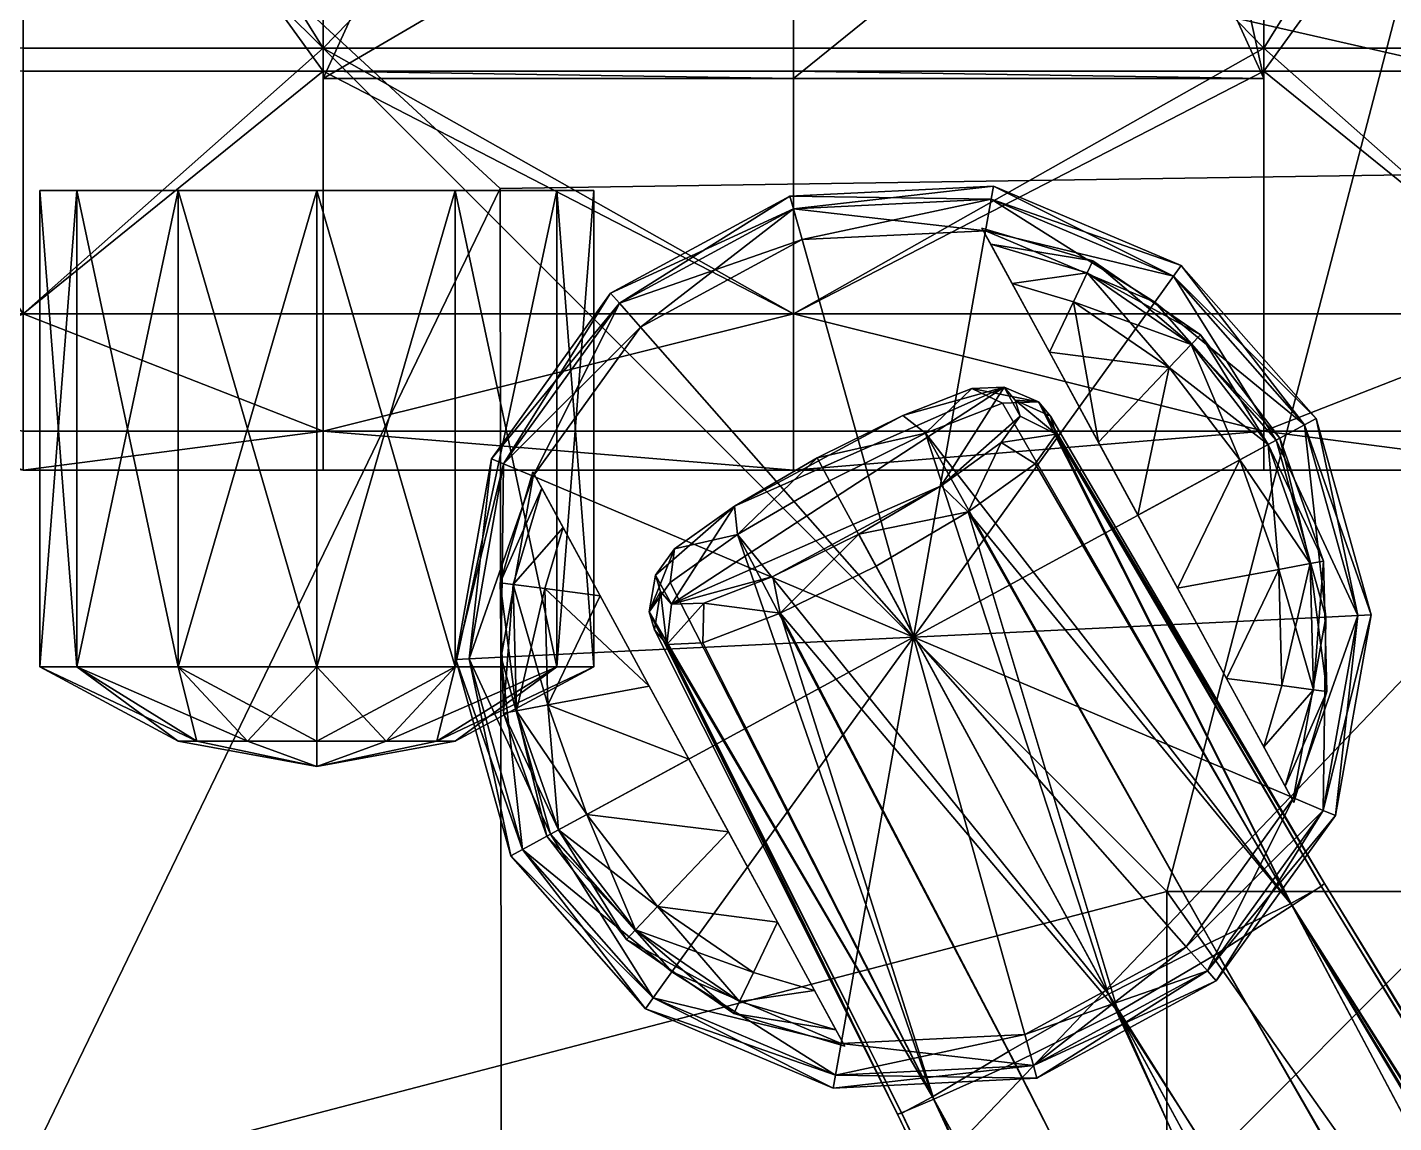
# Model space of a CAD drawing. Extents: x -218 to 254, y -1 to 729.
# Drawn here: x 46.9 to 100.1, y 308.4 to 351.1 of the extents above; entities that cross this region are included whole.
import ezdxf

# ---------------------------------------------------------------- set-up
doc = ezdxf.new("R2010")
doc.units = 0
for name, color, linetype in [('BODY_JOINT01', 174, 'CONTINUOUS'), ('BODY_JOINT02', 174, 'CONTINUOUS'), ('BODY_JOINT03', 174, 'CONTINUOUS'), ('BODY_JOINT04', 174, 'CONTINUOUS'), ('COCKPIT', 52, 'CONTINUOUS'), ('COCKPIT_GLASS', 111, 'CONTINUOUS'), ('LIGHT', 191, 'CONTINUOUS'), ('LIGHTB_LIGHT', 13, 'CONTINUOUS'), ('REISI', 191, 'CONTINUOUS'), ('TORSO', 112, 'CONTINUOUS')]:
    doc.layers.add(name, color=color, linetype=linetype)

msp = doc.modelspace()

# ---------------------------------------------------------------- meshes
at = {"layer": 'BODY_JOINT01', "color": 174}
mesh = msp.add_polyface(dxfattribs=at)
corners = [(81.410164, 327.293701, 291.541229), (95.550507, 334.971283, 291.541229), (90.818993, 340.346222, 291.541229), (84.223953, 343.135956, 291.541229), (77.071602, 342.787933, 291.541229), (70.778557, 339.371094, 291.541229), (66.591232, 333.562164, 291.541229), (65.338982, 326.511719, 291.541229), (67.269821, 319.616119, 291.541229), (72.001328, 314.24118, 291.541229), (78.596375, 311.451447, 291.541229), (85.748726, 311.799469, 291.541229), (92.041771, 315.216309, 291.541229), (96.229095, 321.025238, 291.541229), (97.481346, 328.075714, 291.541229), (96.647461, 335.566864, 291.0242), (91.548897, 341.358795, 291.0242), (84.44223, 344.364929, 291.0242), (76.735031, 343.989929, 291.0242), (69.953796, 340.308014, 291.0242), (65.441635, 334.048462, 291.0242), (64.092239, 326.45105, 291.0242), (66.172867, 319.020538, 291.0242), (71.271423, 313.228607, 291.0242), (78.37809, 310.222473, 291.0242), (86.085297, 310.597473, 291.0242), (92.866531, 314.279388, 291.0242), (97.378693, 320.53894, 291.0242), (98.728088, 328.136383, 291.0242), (97.101837, 335.813568, 289.77597), (91.851234, 341.778198, 289.77597), (84.532646, 344.873993, 289.77597), (76.595619, 344.487793, 289.77597), (69.612167, 340.696106, 289.77597), (64.965454, 334.249878, 289.77597), (63.575817, 326.425903, 289.77597), (65.718491, 318.773834, 289.77597), (70.969093, 312.809204, 289.77597), (78.287674, 309.713409, 289.77597), (86.224709, 310.099609, 289.77597), (93.20816, 313.891296, 289.77597), (97.854874, 320.337524, 289.77597), (99.244507, 328.161499, 289.77597), (97.101837, 335.813568, 283.91217), (91.851234, 341.778198, 283.91217), (84.532646, 344.873993, 283.91217), (76.595619, 344.487793, 283.91217), (69.612167, 340.696106, 283.91217), (64.965454, 334.249878, 283.91217), (63.575817, 326.425903, 283.91217), (65.718491, 318.773834, 283.91217), (70.969093, 312.809204, 283.91217), (78.287674, 309.713409, 283.91217), (86.224709, 310.099609, 283.91217), (93.20816, 313.891296, 283.91217), (97.854874, 320.337524, 283.91217), (99.244507, 328.161499, 283.91217), (96.647461, 335.566864, 282.66394), (91.548897, 341.358795, 282.66394), (84.44223, 344.364929, 282.66394), (76.735031, 343.989929, 282.66394), (69.953796, 340.308014, 282.66394), (65.441635, 334.048462, 282.66394), (64.092239, 326.45105, 282.66394), (66.172867, 319.020538, 282.66394), (71.271423, 313.228607, 282.66394), (78.37809, 310.222473, 282.66394), (86.085297, 310.597473, 282.66394), (92.866531, 314.279388, 282.66394), (97.378693, 320.53894, 282.66394), (98.728088, 328.136383, 282.66394), (95.550507, 334.971283, 282.146912), (90.818993, 340.346222, 282.146912), (84.223953, 343.135956, 282.146912), (77.071602, 342.787933, 282.146912), (70.778557, 339.371094, 282.146912), (66.591232, 333.562164, 282.146912), (65.338982, 326.511719, 282.146912), (67.269821, 319.616119, 282.146912), (72.001328, 314.24118, 282.146912), (78.596375, 311.451447, 282.146912), (85.748726, 311.799469, 282.146912), (92.041771, 315.216309, 282.146912), (96.229095, 321.025238, 282.146912), (97.481346, 328.075714, 282.146912), (81.410164, 327.293701, 282.146912)]
mesh.append_faces([[corners[k] for k in face] for face in [(1, 16, 2), (2, 17, 3), (3, 18, 4), (4, 19, 5), (5, 20, 6), (6, 21, 7), (7, 22, 8), (8, 23, 9), (9, 24, 10), (10, 25, 11), (11, 26, 12), (12, 27, 13), (13, 28, 14), (14, 15, 1), (15, 30, 16), (16, 31, 17), (17, 32, 18), (18, 33, 19), (19, 34, 20), (20, 35, 21), (21, 36, 22), (22, 37, 23), (23, 38, 24), (24, 39, 25), (25, 40, 26), (26, 41, 27), (27, 42, 28), (28, 29, 15), (29, 44, 30), (30, 45, 31), (31, 46, 32), (32, 47, 33), (33, 48, 34), (34, 49, 35), (35, 50, 36), (36, 51, 37), (37, 52, 38), (38, 53, 39), (39, 54, 40), (40, 55, 41), (41, 56, 42), (42, 43, 29), (43, 58, 44), (44, 59, 45), (45, 60, 46), (46, 61, 47), (47, 62, 48), (48, 63, 49), (49, 64, 50), (50, 65, 51), (51, 66, 52), (52, 67, 53), (53, 68, 54), (54, 69, 55), (55, 70, 56), (56, 57, 43), (57, 72, 58), (58, 73, 59), (59, 74, 60), (60, 75, 61), (61, 76, 62), (62, 77, 63), (63, 78, 64), (64, 79, 65), (65, 80, 66), (66, 81, 67), (67, 82, 68), (68, 83, 69), (69, 84, 70), (70, 71, 57), (71, 85, 72), (72, 85, 73), (73, 85, 74), (74, 85, 75), (75, 85, 76), (76, 85, 77), (77, 85, 78), (78, 85, 79), (79, 85, 80), (80, 85, 81), (81, 85, 82), (82, 85, 83), (83, 85, 84), (84, 85, 71)]], dxfattribs={"vtx0": -1})
mesh.append_faces([[corners[k] for k in face] for face in [(0, 1, 2), (0, 2, 3), (0, 3, 4), (0, 4, 5), (0, 5, 6), (0, 6, 7), (0, 7, 8), (0, 8, 9), (0, 9, 10), (0, 10, 11), (0, 11, 12), (0, 12, 13), (0, 13, 14), (0, 14, 1), (1, 15, 16), (2, 16, 17), (3, 17, 18), (4, 18, 19), (5, 19, 20), (6, 20, 21), (7, 21, 22), (8, 22, 23), (9, 23, 24), (10, 24, 25), (11, 25, 26), (12, 26, 27), (13, 27, 28), (14, 28, 15), (15, 29, 30), (16, 30, 31), (17, 31, 32), (18, 32, 33), (19, 33, 34), (20, 34, 35), (21, 35, 36), (22, 36, 37), (23, 37, 38), (24, 38, 39), (25, 39, 40), (26, 40, 41), (27, 41, 42), (28, 42, 29), (29, 43, 44), (30, 44, 45), (31, 45, 46), (32, 46, 47), (33, 47, 48), (34, 48, 49), (35, 49, 50), (36, 50, 51), (37, 51, 52), (38, 52, 53), (39, 53, 54), (40, 54, 55), (41, 55, 56), (42, 56, 43), (43, 57, 58), (44, 58, 59), (45, 59, 60), (46, 60, 61), (47, 61, 62), (48, 62, 63), (49, 63, 64), (50, 64, 65), (51, 65, 66), (52, 66, 67), (53, 67, 68), (54, 68, 69), (55, 69, 70), (56, 70, 57), (57, 71, 72), (58, 72, 73), (59, 73, 74), (60, 74, 75), (61, 75, 76), (62, 76, 77), (63, 77, 78), (64, 78, 79), (65, 79, 80), (66, 80, 81), (67, 81, 82), (68, 82, 83), (69, 83, 84), (70, 84, 71)]], dxfattribs={"vtx2": -1})
at = {"layer": 'BODY_JOINT02', "color": 174}
mesh = msp.add_polyface(dxfattribs=at)
corners = [(81.410164, 327.293701, 243.618118), (95.550507, 334.971283, 243.618118), (90.818993, 340.346222, 243.618118), (84.223953, 343.135956, 243.618118), (77.071602, 342.787933, 243.618118), (70.778557, 339.371094, 243.618118), (66.591232, 333.562164, 243.618118), (65.338982, 326.511719, 243.618118), (67.269821, 319.616119, 243.618118), (72.001328, 314.24118, 243.618118), (78.596375, 311.451447, 243.618118), (85.748726, 311.799469, 243.618118), (92.041771, 315.216309, 243.618118), (96.229095, 321.025238, 243.618118), (97.481346, 328.075714, 243.618118), (96.647461, 335.566864, 243.101089), (91.548897, 341.358795, 243.101089), (84.44223, 344.364929, 243.101089), (76.735031, 343.989929, 243.101089), (69.953796, 340.308014, 243.101089), (65.441635, 334.048462, 243.101089), (64.092239, 326.45105, 243.101089), (66.172867, 319.020538, 243.101089), (71.271423, 313.228607, 243.101089), (78.37809, 310.222473, 243.101089), (86.085297, 310.597473, 243.101089), (92.866531, 314.279388, 243.101089), (97.378693, 320.53894, 243.101089), (98.728088, 328.136383, 243.101089), (97.101837, 335.813568, 241.852875), (91.851234, 341.778198, 241.852875), (84.532646, 344.873993, 241.852875), (76.595619, 344.487793, 241.852875), (69.612167, 340.696106, 241.852875), (64.965454, 334.249878, 241.852875), (63.575817, 326.425903, 241.852875), (65.718491, 318.773834, 241.852875), (70.969093, 312.809204, 241.852875), (78.287674, 309.713409, 241.852875), (86.224709, 310.099609, 241.852875), (93.20816, 313.891296, 241.852875), (97.854874, 320.337524, 241.852875), (99.244507, 328.161499, 241.852875), (97.101837, 335.813568, 235.989044), (91.851234, 341.778198, 235.989044), (84.532646, 344.873993, 235.989044), (76.595619, 344.487793, 235.989044), (69.612167, 340.696106, 235.989044), (64.965454, 334.249878, 235.989044), (63.575817, 326.425903, 235.989044), (65.718491, 318.773834, 235.989044), (70.969093, 312.809204, 235.989044), (78.287674, 309.713409, 235.989044), (86.224709, 310.099609, 235.989044), (93.20816, 313.891296, 235.989044), (97.854874, 320.337524, 235.989044), (99.244507, 328.161499, 235.989044), (96.647461, 335.566864, 234.740829), (91.548897, 341.358795, 234.740829), (84.44223, 344.364929, 234.740829), (76.735031, 343.989929, 234.740829), (69.953796, 340.308014, 234.740829), (65.441635, 334.048462, 234.740829), (64.092239, 326.45105, 234.740829), (66.172867, 319.020538, 234.740829), (71.271423, 313.228607, 234.740829), (78.37809, 310.222473, 234.740829), (86.085297, 310.597473, 234.740829), (92.866531, 314.279388, 234.740829), (97.378693, 320.53894, 234.740829), (98.728088, 328.136383, 234.740829), (95.550507, 334.971283, 234.223801), (90.818993, 340.346222, 234.223801), (84.223953, 343.135956, 234.223801), (77.071602, 342.787933, 234.223801), (70.778557, 339.371094, 234.223801), (66.591232, 333.562164, 234.223801), (65.338982, 326.511719, 234.223801), (67.269821, 319.616119, 234.223801), (72.001328, 314.24118, 234.223801), (78.596375, 311.451447, 234.223801), (85.748726, 311.799469, 234.223801), (92.041771, 315.216309, 234.223801), (96.229095, 321.025238, 234.223801), (97.481346, 328.075714, 234.223801), (81.410164, 327.293701, 234.223801)]
mesh.append_faces([[corners[k] for k in face] for face in [(1, 16, 2), (2, 17, 3), (3, 18, 4), (4, 19, 5), (5, 20, 6), (6, 21, 7), (7, 22, 8), (8, 23, 9), (9, 24, 10), (10, 25, 11), (11, 26, 12), (12, 27, 13), (13, 28, 14), (14, 15, 1), (15, 30, 16), (16, 31, 17), (17, 32, 18), (18, 33, 19), (19, 34, 20), (20, 35, 21), (21, 36, 22), (22, 37, 23), (23, 38, 24), (24, 39, 25), (25, 40, 26), (26, 41, 27), (27, 42, 28), (28, 29, 15), (29, 44, 30), (30, 45, 31), (31, 46, 32), (32, 47, 33), (33, 48, 34), (34, 49, 35), (35, 50, 36), (36, 51, 37), (37, 52, 38), (38, 53, 39), (39, 54, 40), (40, 55, 41), (41, 56, 42), (42, 43, 29), (43, 58, 44), (44, 59, 45), (45, 60, 46), (46, 61, 47), (47, 62, 48), (48, 63, 49), (49, 64, 50), (50, 65, 51), (51, 66, 52), (52, 67, 53), (53, 68, 54), (54, 69, 55), (55, 70, 56), (56, 57, 43), (57, 72, 58), (58, 73, 59), (59, 74, 60), (60, 75, 61), (61, 76, 62), (62, 77, 63), (63, 78, 64), (64, 79, 65), (65, 80, 66), (66, 81, 67), (67, 82, 68), (68, 83, 69), (69, 84, 70), (70, 71, 57), (71, 85, 72), (72, 85, 73), (73, 85, 74), (74, 85, 75), (75, 85, 76), (76, 85, 77), (77, 85, 78), (78, 85, 79), (79, 85, 80), (80, 85, 81), (81, 85, 82), (82, 85, 83), (83, 85, 84), (84, 85, 71)]], dxfattribs={"vtx0": -1})
mesh.append_faces([[corners[k] for k in face] for face in [(0, 1, 2), (0, 2, 3), (0, 3, 4), (0, 4, 5), (0, 5, 6), (0, 6, 7), (0, 7, 8), (0, 8, 9), (0, 9, 10), (0, 10, 11), (0, 11, 12), (0, 12, 13), (0, 13, 14), (0, 14, 1), (1, 15, 16), (2, 16, 17), (3, 17, 18), (4, 18, 19), (5, 19, 20), (6, 20, 21), (7, 21, 22), (8, 22, 23), (9, 23, 24), (10, 24, 25), (11, 25, 26), (12, 26, 27), (13, 27, 28), (14, 28, 15), (15, 29, 30), (16, 30, 31), (17, 31, 32), (18, 32, 33), (19, 33, 34), (20, 34, 35), (21, 35, 36), (22, 36, 37), (23, 37, 38), (24, 38, 39), (25, 39, 40), (26, 40, 41), (27, 41, 42), (28, 42, 29), (29, 43, 44), (30, 44, 45), (31, 45, 46), (32, 46, 47), (33, 47, 48), (34, 48, 49), (35, 49, 50), (36, 50, 51), (37, 51, 52), (38, 52, 53), (39, 53, 54), (40, 54, 55), (41, 55, 56), (42, 56, 43), (43, 57, 58), (44, 58, 59), (45, 59, 60), (46, 60, 61), (47, 61, 62), (48, 62, 63), (49, 63, 64), (50, 64, 65), (51, 65, 66), (52, 66, 67), (53, 67, 68), (54, 68, 69), (55, 69, 70), (56, 70, 57), (57, 71, 72), (58, 72, 73), (59, 73, 74), (60, 74, 75), (61, 75, 76), (62, 76, 77), (63, 77, 78), (64, 78, 79), (65, 79, 80), (66, 80, 81), (67, 81, 82), (68, 82, 83), (69, 83, 84), (70, 84, 71)]], dxfattribs={"vtx2": -1})
at = {"layer": 'BODY_JOINT03', "color": 174}
mesh = msp.add_polyface(dxfattribs=at)
corners = [(95.769463, 325.403259, 282.204987), (95.650848, 329.933044, 282.204987), (94.138252, 334.204498, 282.204987), (91.379745, 337.799438, 282.204987), (87.645348, 340.366028, 282.204987), (97.007004, 325.240326, 281.687958), (96.878166, 330.160522, 281.687958), (95.235214, 334.800079, 281.687958), (92.238968, 338.704865, 281.687958), (88.182716, 341.492645, 281.687958), (97.519615, 325.172852, 280.439758), (97.386536, 330.254761, 280.439758), (95.689583, 335.046783, 280.439758), (92.594864, 339.079926, 280.439758), (88.405304, 341.95932, 280.439758), (97.519615, 325.172852, 245.421585), (97.386536, 330.254761, 245.421585), (95.689583, 335.046783, 245.421585), (92.594864, 339.079926, 245.421585), (88.405304, 341.95932, 245.421585), (97.007004, 325.240326, 244.17337), (96.878166, 330.160522, 244.17337), (95.235214, 334.800079, 244.17337), (92.23896, 338.704865, 244.17337), (88.182716, 341.492645, 244.17337), (95.769463, 325.403259, 243.656342), (95.650848, 329.933044, 243.656342), (94.138252, 334.204498, 243.656342), (91.379745, 337.799438, 243.656342), (87.645348, 340.366028, 243.656342), (93.613838, 325.687042, 282.204987), (95.062958, 323.018127, 282.204987), (91.705475, 329.201813, 282.204987), (90.161575, 332.045319, 282.204987), (88.617683, 334.888824, 282.204987), (86.70932, 338.403595, 282.204987), (95.89489, 321.485901, 281.687958), (84.428268, 342.604767, 281.687958), (85.260201, 341.07254, 282.204987), (96.239487, 320.851227, 280.439758), (96.239487, 320.851227, 245.421585), (84.083672, 343.239441, 245.421585), (84.083672, 343.239441, 280.439758), (95.89489, 321.485901, 244.17337), (95.06295, 323.018127, 243.656342), (85.260201, 341.07254, 243.656342), (84.428268, 342.604767, 244.17337), (93.613838, 325.687042, 243.656342), (91.705475, 329.201813, 243.656342), (90.161575, 332.045319, 243.656342), (88.617683, 334.888824, 243.656342), (86.70932, 338.403595, 243.656342)]
mesh.append_faces([[corners[k] for k in face] for face in [(47, 25, 44), (38, 35, 4)]])
mesh.append_faces([[corners[k] for k in face] for face in [(0, 6, 1), (1, 7, 2), (2, 8, 3), (3, 9, 4), (5, 11, 6), (6, 12, 7), (7, 13, 8), (8, 14, 9), (10, 16, 11), (11, 17, 12), (12, 18, 13), (13, 19, 14), (15, 21, 16), (16, 22, 17), (17, 23, 18), (18, 24, 19), (20, 26, 21), (21, 27, 22), (22, 28, 23), (23, 29, 24), (1, 30, 0), (2, 32, 1), (3, 33, 2), (4, 34, 3)]], dxfattribs={"vtx0": -1})
mesh.append_faces([[corners[k] for k in face] for face in [(30, 1, 32), (32, 2, 33), (33, 3, 34), (34, 4, 35), (25, 47, 26), (26, 48, 27), (27, 49, 28), (41, 35, 42)]], dxfattribs={"vtx0": -1, "vtx1": -1})
mesh.append_faces([[corners[k] for k in face] for face in [(36, 30, 44), (44, 40, 36)]], dxfattribs={"vtx0": -1, "vtx1": -1, "vtx2": -1})
mesh.append_faces([[corners[k] for k in face] for face in [(28, 50, 51), (45, 34, 35), (35, 46, 45), (33, 51, 50), (50, 30, 32), (50, 32, 33), (51, 33, 34), (34, 45, 51)]], dxfattribs={"vtx0": -1, "vtx2": -1})
mesh.append_faces([[corners[k] for k in face] for face in [(31, 0, 30), (36, 5, 31), (0, 31, 5), (4, 9, 38), (37, 38, 9), (39, 10, 36), (5, 36, 10), (40, 15, 39), (10, 39, 15), (14, 19, 42), (41, 42, 19), (49, 27, 48), (41, 19, 46), (24, 46, 19), (39, 36, 40), (31, 30, 36), (37, 42, 38)]], dxfattribs={"vtx1": -1})
mesh.append_faces([[corners[k] for k in face] for face in [(47, 44, 30), (35, 38, 42), (41, 46, 35), (48, 47, 30), (49, 48, 30), (50, 49, 30)]], dxfattribs={"vtx1": -1, "vtx2": -1})
mesh.append_faces([[corners[k] for k in face] for face in [(0, 5, 6), (1, 6, 7), (2, 7, 8), (3, 8, 9), (5, 10, 11), (6, 11, 12), (7, 12, 13), (8, 13, 14), (10, 15, 16), (11, 16, 17), (12, 17, 18), (13, 18, 19), (43, 20, 15), (15, 40, 43), (15, 20, 21), (16, 21, 22), (17, 22, 23), (18, 23, 24), (44, 25, 20), (20, 43, 44), (20, 25, 26), (21, 26, 27), (22, 27, 28), (23, 28, 29), (24, 29, 45), (45, 46, 24), (51, 29, 28), (37, 9, 14), (14, 42, 37), (51, 45, 29), (47, 48, 26), (49, 50, 28), (44, 43, 40)]], dxfattribs={"vtx2": -1})
at = {"layer": 'BODY_JOINT04', "color": 174}
mesh = msp.add_polyface(dxfattribs=at)
corners = [(75.174988, 314.221375, 282.205017), (71.440582, 316.787964, 282.205017), (68.682076, 320.382904, 282.205017), (67.169479, 324.654358, 282.205017), (67.050865, 329.184143, 282.205017), (74.637611, 313.094757, 281.687988), (70.581367, 315.882538, 281.687988), (67.585121, 319.787323, 281.687988), (65.942162, 324.42688, 281.687988), (65.813324, 329.347076, 281.687988), (74.415024, 312.628082, 280.439758), (70.225471, 315.507477, 280.439758), (67.130745, 319.540619, 280.439758), (65.433792, 324.332672, 280.439758), (65.30072, 329.414551, 280.439758), (74.415024, 312.628082, 245.421585), (70.225464, 315.507477, 245.421585), (67.130745, 319.540619, 245.421585), (65.433792, 324.332672, 245.421585), (65.30072, 329.414551, 245.421585), (74.637611, 313.094757, 244.17337), (70.581367, 315.882538, 244.17337), (67.585121, 319.787323, 244.17337), (65.942162, 324.42688, 244.17337), (65.813324, 329.347076, 244.17337), (75.174988, 314.221375, 243.656342), (71.440582, 316.787964, 243.656342), (68.682076, 320.382904, 243.656342), (67.169479, 324.654358, 243.656342), (67.050865, 329.184143, 243.656342), (76.111015, 316.183807, 282.205017), (77.560127, 313.514862, 282.205017), (74.202652, 319.698578, 282.205017), (72.658752, 322.542084, 282.205017), (71.114853, 325.38559, 282.205017), (69.20649, 328.90036, 282.205017), (78.392067, 311.982635, 281.687988), (66.925438, 333.101532, 281.687988), (67.757378, 331.569275, 282.205017), (78.736664, 311.347961, 280.439758), (78.736656, 311.347961, 245.421585), (66.580841, 333.736176, 245.421585), (66.580841, 333.736176, 280.439758), (78.392059, 311.982635, 244.17337), (77.560127, 313.514862, 243.656342), (67.75737, 331.569275, 243.656342), (66.925438, 333.101532, 244.17337), (76.111015, 316.183807, 243.656342), (74.202652, 319.698578, 243.656342), (72.658752, 322.542084, 243.656342), (71.114853, 325.38559, 243.656342), (69.20649, 328.90036, 243.656342)]
mesh.append_faces([[corners[k] for k in face] for face in [(47, 25, 44), (38, 35, 4)]])
mesh.append_faces([[corners[k] for k in face] for face in [(0, 6, 1), (1, 7, 2), (2, 8, 3), (3, 9, 4), (5, 11, 6), (6, 12, 7), (7, 13, 8), (8, 14, 9), (10, 16, 11), (11, 17, 12), (12, 18, 13), (13, 19, 14), (15, 21, 16), (16, 22, 17), (17, 23, 18), (18, 24, 19), (20, 26, 21), (21, 27, 22), (22, 28, 23), (23, 29, 24), (1, 30, 0), (2, 32, 1), (3, 33, 2), (4, 34, 3)]], dxfattribs={"vtx0": -1})
mesh.append_faces([[corners[k] for k in face] for face in [(30, 1, 32), (32, 2, 33), (33, 3, 34), (34, 4, 35), (25, 47, 26), (26, 48, 27), (27, 49, 28), (41, 35, 42)]], dxfattribs={"vtx0": -1, "vtx1": -1})
mesh.append_faces([[corners[k] for k in face] for face in [(36, 30, 44), (44, 40, 36)]], dxfattribs={"vtx0": -1, "vtx1": -1, "vtx2": -1})
mesh.append_faces([[corners[k] for k in face] for face in [(28, 50, 51), (45, 34, 35), (35, 46, 45), (33, 51, 50), (50, 30, 32), (50, 32, 33), (51, 33, 34), (34, 45, 51)]], dxfattribs={"vtx0": -1, "vtx2": -1})
mesh.append_faces([[corners[k] for k in face] for face in [(31, 0, 30), (36, 5, 31), (0, 31, 5), (4, 9, 38), (37, 38, 9), (39, 10, 36), (5, 36, 10), (40, 15, 39), (10, 39, 15), (14, 19, 42), (41, 42, 19), (49, 27, 48), (41, 19, 46), (24, 46, 19), (39, 36, 40), (31, 30, 36), (37, 42, 38)]], dxfattribs={"vtx1": -1})
mesh.append_faces([[corners[k] for k in face] for face in [(47, 44, 30), (35, 38, 42), (41, 46, 35), (48, 47, 30), (49, 48, 30), (50, 49, 30)]], dxfattribs={"vtx1": -1, "vtx2": -1})
mesh.append_faces([[corners[k] for k in face] for face in [(0, 5, 6), (1, 6, 7), (2, 7, 8), (3, 8, 9), (5, 10, 11), (6, 11, 12), (7, 12, 13), (8, 13, 14), (10, 15, 16), (11, 16, 17), (12, 17, 18), (13, 18, 19), (43, 20, 15), (15, 40, 43), (15, 20, 21), (16, 21, 22), (17, 22, 23), (18, 23, 24), (44, 25, 20), (20, 43, 44), (20, 25, 26), (21, 26, 27), (22, 27, 28), (23, 28, 29), (24, 29, 45), (45, 46, 24), (51, 29, 28), (37, 9, 14), (14, 42, 37), (51, 45, 29), (47, 48, 26), (49, 50, 28), (44, 43, 40)]], dxfattribs={"vtx2": -1})
at = {"layer": 'COCKPIT', "color": 52}
mesh = msp.add_polyface(dxfattribs=at)
corners = [(39.686974, 349.476807, 453.337891), (35.366463, 349.857971, 450.135803), (36.175392, 341.93222, 447.285889), (33.344143, 349.588806, 443.176941), (33.344143, 350.260803, 419.199188), (35.366463, 350.753967, 414.460846), (36.175392, 341.93222, 415.339294), (39.686974, 350.372803, 413.182709), (46.716362, 350.245758, 411.358948), (46.716358, 339.899445, 413.597839), (58.414055, 350.245758, 409.78653), (39.619564, 365.504028, 458.885925), (35.096821, 365.504028, 455.281128), (39.619564, 386.312073, 463.854736), (35.096821, 386.312073, 460.520111), (32.670036, 386.98407, 452.628082), (32.670036, 365.952026, 447.706268), (31.861107, 367.296021, 433.30249), (32.670036, 349.79776, 430.817993), (31.861107, 389.000061, 436.192139), (32.670036, 391.016052, 420.332184), (32.670036, 368.639984, 419.609772), (35.096821, 369.088013, 414.16803), (35.096821, 391.688049, 414.16803), (39.619564, 391.688049, 412.621063), (39.619564, 369.088013, 412.621063), (46.716358, 369.088013, 410.61264), (46.716362, 391.688049, 410.61264), (58.414055, 391.688049, 408.933319), (58.414055, 369.088013, 408.933319), (76.739502, 369.088013, 408.373535), (76.739502, 350.245758, 409.26239), (76.739502, 391.688049, 408.373535), (58.414055, 349.349762, 456.259125), (58.414055, 365.503998, 462.832947), (46.716358, 365.503998, 461.379486), (46.716362, 349.349762, 455.277649), (58.414055, 386.312073, 468.477173), (46.716358, 386.312073, 466.618469)]
mesh.append_faces([[corners[k] for k in face] for face in [(3, 2, 1), (7, 6, 5), (10, 9, 8), (0, 12, 1), (13, 12, 11), (15, 12, 14), (3, 12, 16), (3, 17, 18), (15, 17, 16), (20, 17, 19), (4, 17, 21), (4, 22, 5), (20, 22, 21), (24, 22, 23), (7, 22, 25), (7, 26, 8), (24, 26, 25), (28, 26, 27), (10, 26, 29), (10, 30, 31), (28, 30, 29), (33, 35, 36), (37, 35, 34), (13, 35, 38), (0, 35, 11)]], dxfattribs={"vtx0": -1})
mesh.append_faces([[corners[k] for k in face] for face in [(0, 1, 2), (4, 5, 6), (7, 8, 9), (0, 11, 12), (13, 14, 12), (15, 16, 12), (3, 1, 12), (3, 16, 17), (15, 19, 17), (20, 21, 17), (4, 18, 17), (4, 21, 22), (20, 23, 22), (24, 25, 22), (7, 5, 22), (7, 25, 26), (24, 27, 26), (28, 29, 26), (10, 8, 26), (10, 29, 30), (28, 32, 30), (33, 34, 35), (37, 38, 35), (13, 11, 35), (0, 36, 35)]], dxfattribs={"vtx2": -1})
mesh = msp.add_polyface(dxfattribs=at)
corners = [(95.064957, 350.245758, 409.78653), (106.76265, 350.245758, 411.358948), (106.76265, 339.899445, 413.597839), (113.79203, 350.372803, 413.182709), (118.112541, 350.753967, 414.460846), (117.303612, 341.93222, 415.339294), (120.134857, 350.260803, 419.199188), (120.134857, 349.588806, 443.176941), (118.112541, 349.857971, 450.135803), (117.303612, 341.93222, 447.285889), (113.79203, 349.476807, 453.337891), (95.064949, 391.688049, 408.933319), (95.064957, 369.088013, 408.933319), (76.739502, 369.088013, 408.373535), (76.739502, 391.688049, 408.373535), (76.739502, 350.245758, 409.26239), (106.76265, 369.088013, 410.61264), (106.76265, 391.688049, 410.61264), (113.859444, 391.688049, 412.621063), (113.859444, 369.088013, 412.621063), (118.382179, 369.088013, 414.16803), (118.382179, 391.688049, 414.16803), (120.808968, 391.016052, 420.332184), (120.808968, 368.639984, 419.609772), (121.617897, 367.296021, 433.30249), (120.808968, 349.79776, 430.817993), (121.617897, 389.000061, 436.192139), (120.808968, 386.98407, 452.628082), (120.808968, 365.952026, 447.706268), (118.382179, 365.504028, 455.281128), (118.382179, 386.312073, 460.520111), (113.859444, 386.312073, 463.854736), (113.859444, 365.504028, 458.885925), (106.76265, 365.504028, 461.379486), (106.76265, 349.349762, 455.277649), (106.76265, 386.312073, 466.618469), (95.064949, 386.312073, 468.477173), (95.064949, 365.503998, 462.832947), (95.064949, 349.349762, 456.259125)]
mesh.append_faces([[corners[k] for k in face] for face in [(3, 2, 1), (6, 5, 4), (10, 9, 8), (11, 13, 14), (0, 13, 12), (0, 16, 1), (11, 16, 12), (18, 16, 17), (3, 16, 19), (3, 20, 4), (18, 20, 19), (22, 20, 21), (6, 20, 23), (6, 24, 25), (22, 24, 23), (27, 24, 26), (7, 24, 28), (7, 29, 8), (27, 29, 28), (31, 29, 30), (10, 29, 32), (10, 33, 34), (31, 33, 32), (36, 33, 35), (38, 33, 37)]], dxfattribs={"vtx0": -1})
mesh.append_faces([[corners[k] for k in face] for face in [(0, 1, 2), (3, 4, 5), (7, 8, 9), (11, 12, 13), (0, 15, 13), (0, 12, 16), (11, 17, 16), (18, 19, 16), (3, 1, 16), (3, 19, 20), (18, 21, 20), (22, 23, 20), (6, 4, 20), (6, 23, 24), (22, 26, 24), (27, 28, 24), (7, 25, 24), (7, 28, 29), (27, 30, 29), (31, 32, 29), (10, 8, 29), (10, 32, 33), (31, 35, 33), (36, 37, 33), (38, 34, 33)]], dxfattribs={"vtx2": -1})
mesh = msp.add_polyface(dxfattribs=at)
corners = [(39.686974, 336.596161, 441.771637), (39.619564, 335.325653, 430.544128), (46.716358, 333.801086, 430.306549), (46.716362, 335.325653, 441.981232), (39.686974, 336.596161, 419.919159), (46.716362, 335.325653, 419.267609), (58.414055, 335.325653, 418.453583), (58.414055, 333.801086, 429.950226), (58.414055, 335.325684, 442.082642), (76.739502, 333.801086, 429.831451), (76.739502, 335.325653, 442.116425), (76.739502, 335.325653, 418.18222), (39.889202, 340.407623, 448.630798), (36.175392, 341.93222, 447.285889), (35.366463, 340.407654, 441.413147), (39.686974, 349.476807, 453.337891), (33.344143, 349.588806, 443.176941), (35.096821, 339.899445, 430.306549), (32.670036, 349.79776, 430.817993), (33.344143, 350.260803, 419.199188), (35.366463, 340.407623, 419.702972), (36.175392, 341.93222, 415.339294), (39.889202, 340.407623, 414.867676), (39.686974, 350.372803, 413.182709), (46.716358, 339.899445, 413.597839), (58.414055, 350.245758, 409.78653), (58.414055, 339.899414, 412.34613), (76.739502, 339.899414, 411.928894), (76.739502, 350.245758, 409.26239), (58.414055, 349.349762, 456.259125), (58.414055, 339.899445, 450.09729), (76.739502, 339.899445, 450.276978), (76.739502, 349.349762, 456.586273), (46.716362, 339.899445, 449.558258), (46.716362, 349.349762, 455.277649)]
mesh.append_faces([[corners[k] for k in face] for face in [(0, 2, 3), (4, 2, 1), (6, 2, 5), (8, 2, 7), (8, 9, 10), (6, 9, 7), (0, 13, 14), (15, 13, 12), (0, 17, 1), (16, 17, 14), (19, 17, 18), (4, 17, 20), (4, 21, 22), (19, 21, 20), (4, 24, 5), (23, 24, 22), (6, 24, 26), (6, 27, 11), (25, 27, 26), (29, 31, 32), (8, 31, 30), (8, 33, 3), (29, 33, 30), (15, 33, 34), (0, 33, 12)]], dxfattribs={"vtx0": -1})
mesh.append_faces([[corners[k] for k in face] for face in [(0, 1, 2), (4, 5, 2), (6, 7, 2), (8, 3, 2), (8, 7, 9), (6, 11, 9), (0, 12, 13), (16, 14, 13), (0, 14, 17), (16, 18, 17), (19, 20, 17), (4, 1, 17), (4, 20, 21), (23, 22, 21), (4, 22, 24), (25, 26, 24), (6, 5, 24), (6, 26, 27), (25, 28, 27), (29, 30, 31), (8, 10, 31), (8, 30, 33), (29, 34, 33), (15, 12, 33), (0, 3, 33)]], dxfattribs={"vtx2": -1})
mesh = msp.add_polyface(dxfattribs=at)
corners = [(95.064957, 335.325684, 418.453583), (95.064957, 333.801086, 429.950226), (76.739502, 333.801086, 429.831451), (76.739502, 335.325653, 418.18222), (95.064957, 335.325684, 442.082642), (76.739502, 335.325653, 442.116425), (106.76265, 333.801086, 430.306549), (106.76265, 335.325653, 441.981232), (106.76265, 335.325653, 419.267609), (113.79203, 336.596161, 419.919159), (113.859444, 335.325653, 430.544128), (113.79203, 336.596161, 441.771637), (95.064957, 350.245758, 409.78653), (95.064957, 339.899414, 412.34613), (76.739502, 339.899414, 411.928894), (76.739502, 350.245758, 409.26239), (106.76265, 339.899445, 413.597839), (113.79203, 350.372803, 413.182709), (113.589798, 340.407623, 414.867676), (117.303612, 341.93222, 415.339294), (118.112541, 340.407623, 419.702972), (120.134857, 350.260803, 419.199188), (118.382179, 339.899445, 430.306549), (120.808968, 349.79776, 430.817993), (120.134857, 349.588806, 443.176941), (118.112541, 340.407623, 441.413147), (117.303612, 341.93222, 447.285889), (113.589798, 340.407654, 448.630798), (113.79203, 349.476807, 453.337891), (106.76265, 339.899445, 449.558258), (106.76265, 349.349762, 455.277649), (95.064949, 349.349762, 456.259125), (95.064949, 339.899445, 450.09729), (76.739502, 339.899445, 450.276978), (76.739502, 349.349762, 456.586273)]
mesh.append_faces([[corners[k] for k in face] for face in [(0, 2, 3), (4, 2, 1), (4, 6, 7), (0, 6, 1), (9, 6, 8), (11, 6, 10), (12, 14, 15), (0, 14, 13), (0, 16, 8), (12, 16, 13), (9, 16, 18), (9, 19, 20), (17, 19, 18), (9, 22, 10), (21, 22, 20), (24, 22, 23), (11, 22, 25), (11, 26, 27), (24, 26, 25), (11, 29, 7), (28, 29, 27), (31, 29, 30), (4, 29, 32), (4, 33, 5), (31, 33, 32)]], dxfattribs={"vtx0": -1})
mesh.append_faces([[corners[k] for k in face] for face in [(0, 1, 2), (4, 5, 2), (4, 1, 6), (0, 8, 6), (9, 10, 6), (11, 7, 6), (12, 13, 14), (0, 3, 14), (0, 13, 16), (17, 18, 16), (9, 8, 16), (9, 18, 19), (21, 20, 19), (9, 20, 22), (21, 23, 22), (24, 25, 22), (11, 10, 22), (11, 25, 26), (28, 27, 26), (11, 27, 29), (28, 30, 29), (31, 32, 29), (4, 7, 29), (4, 32, 33), (31, 34, 33)]], dxfattribs={"vtx2": -1})
at = {"layer": 'COCKPIT_GLASS', "color": 111}
mesh = msp.add_polyface(dxfattribs=at)
corners = [(95.064949, 349.349792, 456.259125), (58.414055, 349.349792, 456.259125), (95.064949, 386.312073, 468.477173), (58.414055, 386.312073, 468.477173), (95.064949, 429.7836, 472.039276), (58.414055, 429.7836, 472.039276), (76.739502, 371.49173, 480.295685), (76.739502, 406.465027, 486.212708), (76.739502, 349.349762, 456.586273), (95.064949, 365.504028, 462.832977), (76.739502, 384.378387, 483.734253), (58.414055, 365.504028, 462.832977), (95.064949, 409.723816, 471.850189), (76.739502, 429.7836, 472.74408), (58.414055, 409.723816, 471.850189), (95.064949, 349.066406, 457.686432), (58.414055, 349.066406, 457.686432), (95.064949, 386.028687, 469.90451), (58.414055, 386.028687, 469.90451), (95.064949, 429.500244, 473.466583), (58.414055, 429.500244, 473.466583), (76.739502, 349.066406, 458.013611), (95.064949, 365.220642, 464.260284), (58.414055, 365.220642, 464.260284), (95.064949, 409.44046, 473.277496), (76.739502, 429.500244, 474.171417), (58.414055, 409.44046, 473.277496), (90.115738, 359.894623, 469.005341), (63.363266, 359.894623, 469.005341), (90.115738, 384.413605, 483.674988), (63.363262, 384.413605, 483.674988), (90.115738, 419.62439, 480.270844), (63.363262, 419.62439, 480.270844), (76.739502, 359.807495, 469.071472), (90.115738, 371.580688, 479.966888), (63.363262, 371.580688, 479.966888), (90.115738, 406.443359, 486.137024), (76.739502, 419.633118, 480.268555), (63.363262, 406.443359, 486.137024)]
mesh.append_faces([[corners[k] for k in face] for face in [(27, 6, 33), (29, 6, 34), (30, 6, 10), (28, 6, 35), (29, 7, 10), (31, 7, 36), (32, 7, 37), (30, 7, 38)]], dxfattribs={"vtx0": -1})
mesh.append_faces([[corners[k] for k in face] for face in [(27, 34, 6), (29, 10, 6), (30, 35, 6), (28, 33, 6), (29, 36, 7), (31, 37, 7), (32, 38, 7), (30, 10, 7), (8, 0, 15), (15, 21, 8), (1, 8, 21), (21, 16, 1), (9, 2, 17), (17, 22, 9), (0, 9, 22), (22, 15, 0), (3, 11, 23), (23, 18, 3), (11, 1, 16), (16, 23, 11), (12, 4, 19), (19, 24, 12), (2, 12, 24), (24, 17, 2), (4, 13, 25), (25, 19, 4), (5, 14, 26), (26, 20, 5), (13, 5, 20), (20, 25, 13), (14, 3, 18), (18, 26, 14), (15, 22, 34), (34, 27, 15), (21, 15, 27), (27, 33, 21), (22, 17, 29), (29, 34, 22), (18, 23, 35), (35, 30, 18), (16, 21, 33), (33, 28, 16), (23, 16, 28), (28, 35, 23), (17, 24, 36), (36, 29, 17), (19, 25, 37), (37, 31, 19), (24, 19, 31), (31, 36, 24), (20, 26, 38), (38, 32, 20), (25, 20, 32), (32, 37, 25), (26, 18, 30), (30, 38, 26)]], dxfattribs={"vtx2": -1})
at = {"layer": 'LIGHT', "color": 191}
mesh = msp.add_polyface(dxfattribs=at)
corners = [(68.954834, 344.698853, 435.122589), (67.50872, 344.698853, 440.519562), (63.557854, 344.698853, 444.470428), (58.160873, 344.698853, 445.916565), (52.763893, 344.698853, 444.470428), (48.813026, 344.698853, 440.519562), (47.366909, 344.698853, 435.122589), (48.813026, 344.698853, 429.725616), (52.763893, 344.698853, 425.77475), (58.160873, 344.698853, 424.328613), (63.557858, 344.698853, 425.77475), (67.50872, 344.698853, 429.725616), (68.954834, 326.137848, 435.122589), (67.50872, 326.137848, 440.519562), (63.557854, 326.137848, 444.470428), (58.160873, 326.137848, 445.916565), (52.763893, 326.137848, 444.470428), (48.813026, 326.137848, 440.519562), (47.366909, 326.137848, 435.122589), (48.813026, 326.137848, 429.725616), (52.763893, 326.137848, 425.77475), (58.160873, 326.137848, 424.328613), (63.557858, 326.137848, 425.77475), (67.50872, 326.137848, 429.725616)]
mesh.append_faces([[corners[k] for k in face] for face in [(0, 13, 12), (1, 14, 13), (2, 15, 14), (3, 16, 15), (4, 17, 16), (5, 18, 17), (6, 19, 18), (7, 20, 19), (8, 21, 20), (9, 22, 21), (10, 23, 22), (11, 12, 23)]], dxfattribs={"vtx0": -1})
mesh.append_faces([[corners[k] for k in face] for face in [(0, 1, 13), (1, 2, 14), (2, 3, 15), (3, 4, 16), (4, 5, 17), (5, 6, 18), (6, 7, 19), (7, 8, 20), (8, 9, 21), (9, 10, 22), (10, 11, 23), (11, 0, 12)]], dxfattribs={"vtx2": -1})
at = {"layer": 'LIGHTB_LIGHT', "color": 13}
mesh = msp.add_polyface(dxfattribs=at)
corners = [(68.954834, 326.137848, 435.122589), (67.50872, 326.137848, 440.519562), (63.557854, 326.137848, 444.470428), (58.160873, 326.137848, 445.916565), (52.763893, 326.137848, 444.470428), (48.813026, 326.137848, 440.519562), (47.366909, 326.137848, 435.122589), (48.813026, 326.137848, 429.725616), (52.763893, 326.137848, 425.77475), (58.160873, 326.137848, 424.328644), (63.557858, 326.137848, 425.77475), (67.50872, 326.137848, 429.725616), (63.557854, 323.233459, 435.122589), (62.834797, 323.233459, 437.821075), (60.859364, 323.233459, 439.796509), (58.160873, 323.233459, 440.519562), (55.462383, 323.233459, 439.796509), (53.48695, 323.233459, 437.821075), (52.763893, 323.233459, 435.122589), (53.48695, 323.233459, 432.424103), (55.462383, 323.233459, 430.448669), (58.160873, 323.233459, 429.725616), (60.859364, 323.233459, 430.448669), (62.834797, 323.233459, 432.424103), (58.160873, 322.250671, 435.122589)]
mesh.append_faces([[corners[k] for k in face] for face in [(0, 13, 12), (1, 14, 13), (2, 15, 14), (3, 16, 15), (4, 17, 16), (5, 18, 17), (6, 19, 18), (7, 20, 19), (8, 21, 20), (9, 22, 21), (10, 23, 22), (11, 12, 23)]], dxfattribs={"vtx0": -1})
mesh.append_faces([[corners[k] for k in face] for face in [(0, 1, 13), (1, 2, 14), (2, 3, 15), (3, 4, 16), (4, 5, 17), (5, 6, 18), (6, 7, 19), (7, 8, 20), (8, 9, 21), (9, 10, 22), (10, 11, 23), (11, 0, 12), (24, 12, 13), (24, 13, 14), (24, 14, 15), (24, 15, 16), (24, 16, 17), (24, 17, 18), (24, 18, 19), (24, 19, 20), (24, 20, 21), (24, 21, 22), (24, 22, 23), (24, 23, 12)]], dxfattribs={"vtx2": -1})
at = {"layer": 'REISI', "color": 191}
mesh = msp.add_polyface(dxfattribs=at)
corners = [(197.767105, 112.889137, 297.849365), (207.380753, 118.46138, 297.63858), (212.643341, 104.97097, 308.599426), (205.889465, 97.929626, 312.947388), (196.305664, 96.100334, 308.599426), (187.857864, 107.861313, 297.63858), (184.162338, 118.465553, 285.373505), (191.543274, 124.352028, 281.517822), (200.500015, 127.336189, 285.373535), (194.172806, 149.825958, 291.799622), (198.686996, 136.631104, 305.571075), (189.27533, 128.529053, 311.12088), (177.350998, 125.054749, 305.569794), (168.742981, 136.028, 291.798187), (165.329514, 147.195572, 277.012451), (175.487656, 153.922791, 271.562195), (186.665512, 158.771927, 277.013733), (97.432129, 317.686279, 262.857849), (96.118172, 316.91626, 271.163147), (89.017021, 313.369995, 274.588654), (82.159691, 309.374664, 271.157379), (80.796028, 308.696198, 262.851257), (82.206558, 309.288361, 254.457382), (89.390846, 312.681488, 251.037735), (96.165039, 316.829956, 254.463165), (85.374687, 336.532684, 258.947845), (83.691589, 336.983551, 265.749603), (77.662933, 334.281616, 268.566071), (72.095612, 330.730011, 265.743011), (71.55452, 329.077606, 258.940308), (73.240158, 328.62204, 252.13945), (79.28157, 331.300476, 249.327713), (84.836143, 334.875549, 252.146057), (207.481842, 111.495987, 302.195679), (207.169312, 103.537743, 308.049194), (200.489029, 99.910645, 308.049194), (193.64447, 103.982918, 302.195679), (188.540771, 113.382782, 292.922791), (189.981796, 119.262589, 286.674957), (196.662079, 122.889687, 286.674957), (202.378113, 120.895882, 292.922791), (212.73056, 112.967049, 304.608978), (211.557327, 100.83313, 314.315918), (200.367432, 94.757515, 314.315918), (189.552094, 100.382164, 304.608978), (181.689362, 114.863503, 289.63147), (184.387589, 124.188721, 279.271027), (195.577499, 130.264343, 279.271027), (204.867844, 127.448364, 289.63147), (151.615005, 228.416321, 282.861176), (146.953796, 221.212479, 293.074677), (134.586624, 214.516266, 293.071808), (125.998505, 214.544907, 282.855408), (122.546219, 220.903229, 267.907562), (127.893845, 226.842819, 257.339203), (140.261032, 233.539047, 257.342072), (148.16272, 234.774628, 267.91333), (86.282684, 336.469513, 263.259277), (81.877266, 335.240326, 269.054535), (74.553406, 331.288116, 269.050781), (71.112968, 328.281677, 263.25174), (71.802521, 327.011658, 255.056015), (76.218147, 328.222046, 249.264526), (83.542, 332.174255, 249.268295), (86.972244, 335.199493, 255.063553), (203.912842, 116.220078, 297.792633), (211.282501, 111.405319, 303.841431), (207.208298, 107.590752, 304.701477), (210.676682, 100.413582, 312.121674), (203.128052, 103.015518, 307.427765), (201.198929, 95.267586, 312.121674), (197.068665, 102.085388, 304.701477), (191.650528, 100.746025, 303.841431), (191.626343, 109.549042, 297.792633), (184.581131, 113.766243, 290.824158), (189.33815, 116.323242, 290.085022), (186.696716, 121.977348, 281.986206), (193.821777, 120.155548, 287.664612), (196.174469, 127.123344, 281.986206), (199.477768, 121.828621, 290.085022), (204.213104, 124.425537, 290.824158), (208.715652, 120.837738, 297.409729), (197.58754, 143.023331, 299.336243), (214.486481, 105.683212, 310.49057), (195.190094, 132.023666, 309.633179), (206.124023, 97.497604, 315.714508), (183.12114, 125.475403, 309.632446), (194.704483, 94.942474, 310.49057), (172.588348, 129.459183, 299.334808), (185.137848, 108.036034, 297.409729), (165.72467, 142.10051, 283.830658), (180.881119, 120.401924, 283.007477), (169.353577, 150.832092, 272.923889), (190.016983, 127.163109, 278.124725), (181.422531, 157.380356, 272.924622), (200.663116, 131.14267, 283.007477), (190.723862, 155.664658, 283.832092), (150.007462, 231.902954, 275.501709), (97.313499, 317.569183, 267.347931), (151.194168, 224.718307, 289.037048), (93.017586, 315.405945, 273.666077), (140.786942, 217.833572, 294.558228), (85.121735, 311.140137, 273.662781), (129.33107, 212.880173, 289.031982), (80.958862, 308.731903, 267.341339), (123.949898, 217.792068, 275.495941), (80.947968, 308.751953, 258.323792), (123.342522, 223.909714, 261.414062), (85.363686, 310.694519, 251.950485), (134.200058, 229.965103, 255.907135), (93.259544, 314.960327, 251.953781), (145.205627, 235.747833, 261.419098), (97.302605, 317.589233, 258.330383), (86.757965, 335.905365, 259.161438), (84.949074, 337.037872, 262.617432), (84.878441, 336.408875, 266.75705), (81.004074, 335.937164, 267.807007), (78.146484, 333.391052, 269.902313), (74.44458, 332.399963, 267.803253), (71.93119, 329.421631, 266.750427), (71.362633, 329.709686, 262.609894), (71.32724, 327.575806, 259.1539), (71.980125, 328.572418, 255.270706), (73.20932, 327.067627, 251.559219), (75.935333, 329.654327, 250.084885), (79.954033, 330.061951, 248.418655), (82.494827, 333.191528, 250.088654), (86.15657, 334.05484, 251.565811), (85.566566, 335.900604, 255.278244)]
mesh.append_faces([[corners[k] for k in face] for face in [(0, 33, 67), (1, 33, 65), (2, 33, 66), (0, 34, 69), (2, 34, 67), (3, 34, 68), (0, 35, 71), (3, 35, 69), (4, 35, 70), (0, 36, 73), (4, 36, 71), (5, 36, 72), (0, 37, 75), (5, 37, 73), (6, 37, 74), (0, 38, 77), (6, 38, 75), (7, 38, 76), (0, 39, 79), (7, 39, 77), (8, 39, 78), (0, 40, 65), (8, 40, 79), (1, 40, 80), (1, 41, 66), (9, 41, 81), (10, 41, 82), (2, 41, 83), (2, 42, 68), (10, 42, 83), (11, 42, 84), (3, 42, 85), (3, 43, 70), (11, 43, 85), (12, 43, 86), (4, 43, 87), (4, 44, 72), (12, 44, 87), (13, 44, 88), (5, 44, 89), (5, 45, 74), (13, 45, 89), (14, 45, 90), (6, 45, 91), (6, 46, 76), (14, 46, 91), (15, 46, 92), (7, 46, 93), (7, 47, 78), (15, 47, 93), (16, 47, 94), (8, 47, 95), (8, 48, 80), (16, 48, 95), (9, 48, 96), (1, 48, 81), (9, 49, 82), (17, 49, 97), (18, 49, 98), (10, 49, 99), (10, 50, 84), (18, 50, 99), (19, 50, 100), (11, 50, 101), (11, 51, 86), (19, 51, 101), (20, 51, 102), (12, 51, 103), (12, 52, 88), (20, 52, 103), (21, 52, 104), (13, 52, 105), (13, 53, 90), (21, 53, 105), (22, 53, 106), (14, 53, 107), (14, 54, 92), (22, 54, 107), (23, 54, 108), (15, 54, 109), (15, 55, 94), (23, 55, 109), (24, 55, 110), (16, 55, 111), (16, 56, 96), (24, 56, 111), (17, 56, 112), (9, 56, 97), (17, 57, 98), (25, 57, 113), (26, 57, 114), (18, 57, 115), (18, 58, 100), (26, 58, 115), (27, 58, 116), (19, 58, 117), (19, 59, 102), (27, 59, 117), (28, 59, 118), (20, 59, 119), (20, 60, 104), (28, 60, 119), (29, 60, 120), (21, 60, 121), (21, 61, 106), (29, 61, 121), (30, 61, 122), (22, 61, 123), (22, 62, 108), (30, 62, 123), (31, 62, 124), (23, 62, 125), (23, 63, 110), (31, 63, 125), (32, 63, 126), (24, 63, 127), (24, 64, 112), (32, 64, 127), (25, 64, 128), (17, 64, 113)]], dxfattribs={"vtx0": -1})
mesh.append_faces([[corners[k] for k in face] for face in [(118, 114, 122), (128, 126, 114), (124, 122, 126), (120, 118, 122), (116, 114, 118), (126, 122, 114)]], dxfattribs={"vtx0": -1, "vtx1": -1, "vtx2": -1})
mesh.append_faces([[corners[k] for k in face] for face in [(25, 128, 114), (32, 126, 128), (31, 124, 126), (30, 122, 124), (29, 120, 122), (28, 118, 120), (27, 116, 118), (26, 114, 116)]], dxfattribs={"vtx1": -1})
mesh.append_faces([[corners[k] for k in face] for face in [(0, 65, 33), (1, 66, 33), (2, 67, 33), (0, 67, 34), (2, 68, 34), (3, 69, 34), (0, 69, 35), (3, 70, 35), (4, 71, 35), (0, 71, 36), (4, 72, 36), (5, 73, 36), (0, 73, 37), (5, 74, 37), (6, 75, 37), (0, 75, 38), (6, 76, 38), (7, 77, 38), (0, 77, 39), (7, 78, 39), (8, 79, 39), (0, 79, 40), (8, 80, 40), (1, 65, 40), (1, 81, 41), (9, 82, 41), (10, 83, 41), (2, 66, 41), (2, 83, 42), (10, 84, 42), (11, 85, 42), (3, 68, 42), (3, 85, 43), (11, 86, 43), (12, 87, 43), (4, 70, 43), (4, 87, 44), (12, 88, 44), (13, 89, 44), (5, 72, 44), (5, 89, 45), (13, 90, 45), (14, 91, 45), (6, 74, 45), (6, 91, 46), (14, 92, 46), (15, 93, 46), (7, 76, 46), (7, 93, 47), (15, 94, 47), (16, 95, 47), (8, 78, 47), (8, 95, 48), (16, 96, 48), (9, 81, 48), (1, 80, 48), (9, 97, 49), (17, 98, 49), (18, 99, 49), (10, 82, 49), (10, 99, 50), (18, 100, 50), (19, 101, 50), (11, 84, 50), (11, 101, 51), (19, 102, 51), (20, 103, 51), (12, 86, 51), (12, 103, 52), (20, 104, 52), (21, 105, 52), (13, 88, 52), (13, 105, 53), (21, 106, 53), (22, 107, 53), (14, 90, 53), (14, 107, 54), (22, 108, 54), (23, 109, 54), (15, 92, 54), (15, 109, 55), (23, 110, 55), (24, 111, 55), (16, 94, 55), (16, 111, 56), (24, 112, 56), (17, 97, 56), (9, 96, 56), (17, 113, 57), (25, 114, 57), (26, 115, 57), (18, 98, 57), (18, 115, 58), (26, 116, 58), (27, 117, 58), (19, 100, 58), (19, 117, 59), (27, 118, 59), (28, 119, 59), (20, 102, 59), (20, 119, 60), (28, 120, 60), (29, 121, 60), (21, 104, 60), (21, 121, 61), (29, 122, 61), (30, 123, 61), (22, 106, 61), (22, 123, 62), (30, 124, 62), (31, 125, 62), (23, 108, 62), (23, 125, 63), (31, 126, 63), (32, 127, 63), (24, 110, 63), (24, 127, 64), (32, 128, 64), (25, 113, 64), (17, 112, 64)]], dxfattribs={"vtx2": -1})
at = {"layer": 'TORSO', "color": 112}
mesh = msp.add_polyface(dxfattribs=at)
corners = [(99.876389, 305.222748, 352.069092), (103.435555, 317.374481, 356.197723), (91.283806, 317.374481, 362.036499), (-10.210606, 305.663605, 291.373169), (46.392044, 362.266205, 291.373169), (46.392044, 305.663605, 291.373169), (65.368568, 288.899567, 283.240417), (65.309006, 344.774597, 283.595306), (119.547264, 345.600525, 283.598114), (102.262764, 306.395569, 299.778046), (115.730293, 358.020996, 299.778046), (117.090736, 362.266205, 305.616821), (103.435555, 317.374512, 305.616821), (133.010162, 359.3013, 319.71286), (117.159195, 309.706696, 319.71286), (133.010162, 359.3013, 342.101685), (117.159195, 309.706665, 342.101685), (117.090736, 362.266205, 356.197723), (102.994698, 362.266205, 362.036499), (46.392048, 362.266205, 370.441376), (46.392048, 305.663605, 363.32019), (-10.210601, 362.266205, 370.441376), (-10.210606, 362.266205, 291.373169), (46.392044, 418.868805, 291.373138), (115.730293, 423.113983, 299.778046), (117.090736, 418.868774, 305.616791), (133.010162, 421.83371, 319.71283), (133.010162, 421.83371, 342.101685), (117.090736, 418.868805, 356.197723), (102.994698, 418.868805, 362.036499), (98.656075, 368.274536, 380.149719), (53.939751, 368.274536, 380.364624), (98.656075, 412.860474, 380.149719), (46.392048, 418.868805, 370.441376), (108.153229, 302.155273, 283.947784)]
mesh.append_faces([[corners[k] for k in face] for face in [(3, 4, 5), (9, 11, 12), (12, 13, 14), (14, 15, 16), (16, 17, 1), (1, 18, 2), (2, 19, 20), (22, 23, 4), (4, 24, 10), (10, 25, 11), (11, 26, 13), (13, 27, 15), (15, 28, 17), (17, 29, 18)]], dxfattribs={"vtx0": -1})
mesh.append_faces([[corners[k] for k in face] for face in [(0, 1, 2), (6, 7, 8), (9, 10, 11), (12, 11, 13), (14, 13, 15), (16, 15, 17), (1, 17, 18), (2, 18, 19), (20, 19, 21), (19, 18, 30), (30, 31, 19), (32, 30, 18), (33, 19, 31), (5, 4, 7), (7, 6, 5), (4, 10, 8), (8, 7, 4), (10, 9, 34), (34, 8, 10)]], dxfattribs={"vtx2": -1})
mesh = msp.add_polyface(dxfattribs=at)
corners = [(-12.931885, 274.745697, 345.124176), (49.113323, 274.745697, 316.690369), (49.113323, 274.745697, 345.124176), (98.321594, 290.721161, 319.71286), (98.321594, 290.72113, 342.101685), (-12.931885, 274.745697, 316.690369), (46.392044, 291.567596, 298.788391), (91.283806, 305.222778, 305.616821), (99.876389, 305.222778, 309.745453), (111.6418, 296.281891, 319.71286), (111.6418, 296.281891, 342.101685), (99.876389, 305.222748, 352.069092), (91.283806, 305.222748, 356.197723), (46.392048, 291.567566, 355.904938), (-10.210601, 291.567566, 355.904938), (-10.210606, 291.567596, 298.788391), (46.392044, 305.663605, 291.373169), (102.262764, 306.395569, 299.778046), (103.435555, 317.374512, 305.616821), (117.159195, 309.706696, 319.71286), (117.159195, 309.706665, 342.101685), (103.435555, 317.374481, 356.197723), (91.283806, 317.374481, 362.036499), (46.392048, 305.663605, 363.32019), (-10.210601, 305.663605, 363.32019), (65.368568, 288.899567, 283.240417), (119.547264, 345.600525, 283.598114), (108.153229, 302.155273, 283.947784)]
mesh.append_faces([[corners[k] for k in face] for face in [(0, 1, 2), (2, 3, 4), (5, 6, 1), (1, 7, 3), (3, 10, 4), (4, 13, 2), (15, 16, 6), (6, 17, 7), (7, 18, 8), (8, 19, 9), (9, 20, 10), (10, 21, 11), (11, 22, 12), (12, 23, 13), (25, 26, 27)]], dxfattribs={"vtx0": -1})
mesh.append_faces([[corners[k] for k in face] for face in [(2, 1, 3), (1, 6, 7), (3, 7, 8), (3, 8, 9), (3, 9, 10), (4, 10, 11), (4, 11, 12), (4, 12, 13), (2, 13, 14), (6, 16, 17), (7, 17, 18), (8, 18, 19), (9, 19, 20), (10, 20, 21), (12, 22, 23), (13, 23, 24), (17, 16, 25), (25, 27, 17)]], dxfattribs={"vtx2": -1})
mesh = msp.add_polyface(dxfattribs=at)
corners = [(-62.140156, 290.72113, 342.101685), (-62.140156, 290.721161, 319.71286), (-12.931885, 274.745697, 316.690369), (-12.931885, 274.745697, 345.124176), (49.113323, 274.745697, 316.690369), (-55.10236, 305.222748, 356.197723), (-63.69495, 305.222748, 352.069092), (-75.460358, 296.281891, 342.101685), (-75.460358, 296.281891, 319.71286), (-63.69495, 305.222778, 309.745453), (-55.10236, 305.222778, 305.616821), (-10.210606, 291.567596, 298.788391), (46.392044, 291.567596, 298.788391), (49.113323, 274.745697, 345.124176), (-10.210601, 291.567566, 355.904938), (-67.254112, 317.374481, 356.197723), (-80.977753, 309.706665, 342.101685), (-80.977753, 309.706696, 319.71286), (-67.254112, 317.374512, 305.616821), (-66.081322, 306.395569, 299.778046), (-10.210606, 305.663605, 291.373169), (46.392044, 305.663605, 291.373169), (46.392048, 291.567566, 355.904938), (-10.210601, 305.663605, 363.32019), (-55.10236, 317.374481, 362.036499), (-71.971786, 302.155273, 283.947784), (-29.127562, 344.774597, 283.595306), (-29.187134, 288.899567, 283.240417)]
mesh.append_faces([[corners[k] for k in face] for face in [(0, 2, 3), (0, 8, 1), (1, 11, 2), (13, 14, 3), (3, 5, 0), (5, 15, 6), (6, 16, 7), (7, 17, 8), (8, 18, 9), (9, 19, 10), (10, 20, 11), (22, 23, 14), (14, 24, 5), (25, 26, 27)]], dxfattribs={"vtx0": -1})
mesh.append_faces([[corners[k] for k in face] for face in [(0, 1, 2), (3, 2, 4), (0, 5, 6), (0, 6, 7), (0, 7, 8), (1, 8, 9), (1, 9, 10), (1, 10, 11), (2, 11, 12), (3, 14, 5), (6, 15, 16), (7, 16, 17), (8, 17, 18), (9, 18, 19), (10, 19, 20), (11, 20, 21), (14, 23, 24), (20, 19, 25), (25, 27, 20)]], dxfattribs={"vtx2": -1})

doc.saveas('drawing.dxf')
